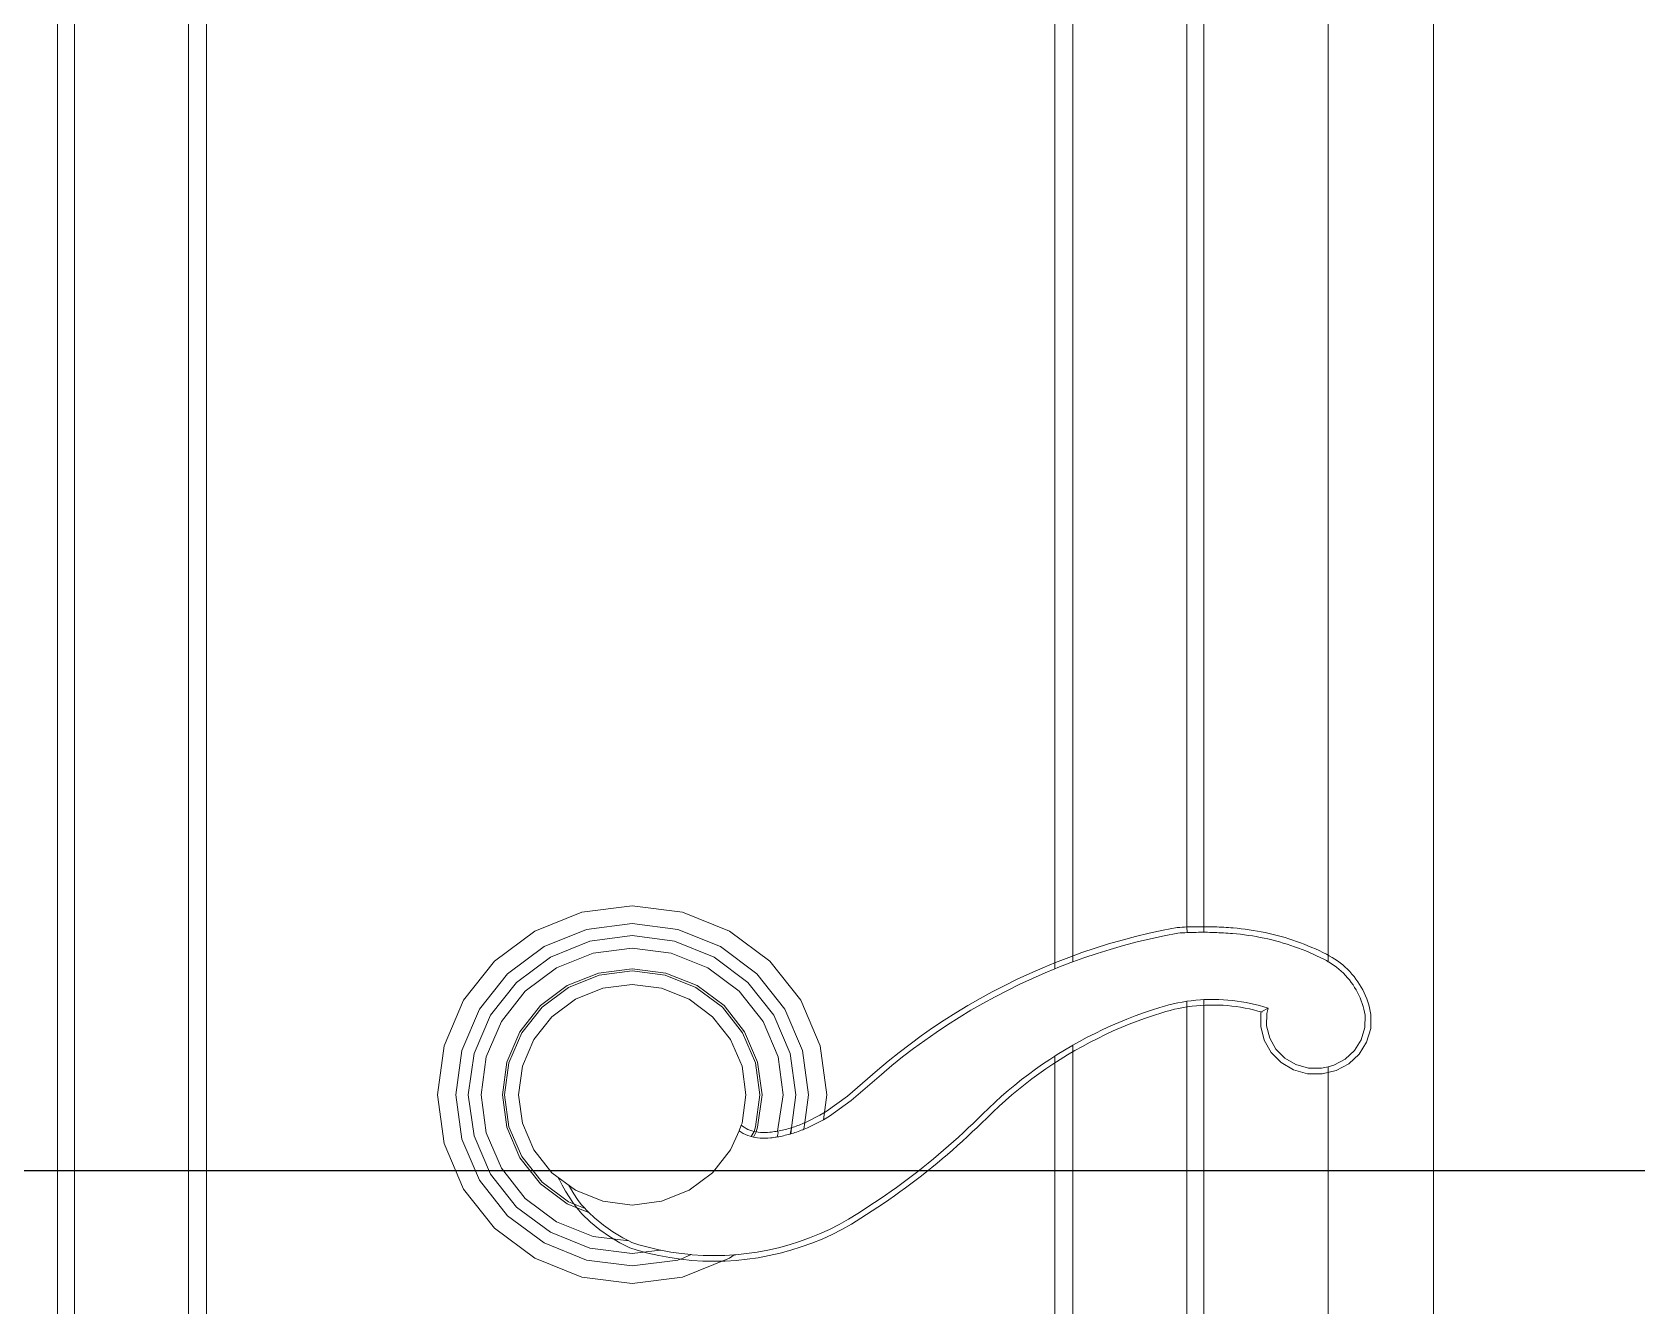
# Model space of a CAD drawing. Header units: inches. Extents: x -5096374 to -5070857, y -3259973 to -3243900.
# Drawn here: x -5078981.949 to -5078978.109, y -3259140.42 to -3259137.373 of the extents above; entities that cross this region are included whole.
import ezdxf

# ---------------------------------------------------------------- set-up
doc = ezdxf.new("R2010")
doc.units = ezdxf.units.IN
doc.header["$LTSCALE"] = 2
doc.header["$MEASUREMENT"] = 0
doc.layers.get('0').update_dxf_attribs({"linetype": 'CONTINUOUS'})
doc.layers.add('window', color=4, linetype='CONTINUOUS', lineweight=13)

msp = doc.modelspace()

# ---------------------------------------------------------------- linework, layer by layer
at = {"ltscale": 0.5}
msp.add_line((-5079359.2023, -3259140.0962), (-5078934.5239, -3259140.0962), dxfattribs=at)
at = {"layer": 'window'}
for p, q in [((-5078978.8476, -3259139.5964), (-5078978.8476, -3259099.7818)), ((-5078978.5956, -3259100.0262), (-5078978.5956, -3259162.0962)), ((-5078981.8885, -3259133.3103), (-5078981.8885, -3259141.5319)), ((-5078981.848, -3259133.3372), (-5078981.848, -3259141.505)), ((-5078979.1862, -3259139.5134), (-5078979.1857, -3259133.3372)), ((-5078979.1453, -3259139.5262), (-5078979.1453, -3259133.3103)), ((-5078981.5746, -3259133.5191), (-5078981.5746, -3259141.3232)), ((-5078979.4591, -3259139.5971), (-5078979.4591, -3259133.5191)), ((-5078981.5316, -3259141.2946), (-5078981.5316, -3259133.5477)), ((-5078979.5021, -3259133.5477), (-5078979.5021, -3259139.6138)), ((-5078980.746, -3259139.5234), (-5078980.6337, -3259139.4783)), ((-5078980.6337, -3259139.4783), (-5078980.5132, -3259139.4629)), ((-5078980.5132, -3259139.4629), (-5078980.3927, -3259139.4783)), ((-5078980.3927, -3259139.4783), (-5078980.2804, -3259139.5234)), ((-5078980.8425, -3259139.5952), (-5078980.746, -3259139.5234)), ((-5078980.7242, -3259139.5601), (-5078980.6224, -3259139.5192)), ((-5078980.6224, -3259139.5192), (-5078980.5132, -3259139.5052)), ((-5078980.5132, -3259139.5052), (-5078980.404, -3259139.5192)), ((-5078980.404, -3259139.5192), (-5078980.3022, -3259139.5601)), ((-5078980.2804, -3259139.5234), (-5078980.1839, -3259139.5952)), ((-5078979.2759, -3259139.5284), (-5078979.243, -3259139.5213)), ((-5078979.243, -3259139.5213), (-5078979.2093, -3259139.5147)), ((-5078979.2093, -3259139.5147), (-5078979.2029, -3259139.5143)), ((-5078979.2029, -3259139.5143), (-5078979.1973, -3259139.514)), ((-5078979.202, -3259139.5277), (-5078979.1966, -3259139.5274)), ((-5078979.1973, -3259139.514), (-5078979.1918, -3259139.5137)), ((-5078979.1966, -3259139.5274), (-5078979.1911, -3259139.5272)), ((-5078979.1918, -3259139.5137), (-5078979.1862, -3259139.5134)), ((-5078979.1911, -3259139.5272), (-5078979.1856, -3259139.5269)), ((-5078979.1862, -3259139.5134), (-5078979.1807, -3259139.5132)), ((-5078979.1856, -3259139.5269), (-5078979.1862, -3259139.5134)), ((-5078979.1856, -3259139.5269), (-5078979.1802, -3259139.5267)), ((-5078979.1807, -3259139.5132), (-5078979.1751, -3259139.513)), ((-5078979.1802, -3259139.5267), (-5078979.1747, -3259139.5265)), ((-5078979.1751, -3259139.513), (-5078979.1696, -3259139.5129)), ((-5078979.1747, -3259139.5265), (-5078979.1693, -3259139.5264)), ((-5078979.1696, -3259139.5129), (-5078979.164, -3259139.5128)), ((-5078979.1693, -3259139.5264), (-5078979.1638, -3259139.5263)), ((-5078979.164, -3259139.5128), (-5078979.1585, -3259139.5127)), ((-5078979.1638, -3259139.5263), (-5078979.1583, -3259139.5262)), ((-5078979.1585, -3259139.5127), (-5078979.1529, -3259139.5127)), ((-5078979.1583, -3259139.5262), (-5078979.1529, -3259139.5262)), ((-5078979.1529, -3259139.5127), (-5078979.1474, -3259139.5127)), ((-5078979.1529, -3259139.5262), (-5078979.1474, -3259139.5262)), ((-5078979.1474, -3259139.5127), (-5078979.1418, -3259139.5127)), ((-5078979.1474, -3259139.5262), (-5078979.1453, -3259139.5262)), ((-5078979.1453, -3259139.5262), (-5078979.1419, -3259139.5262)), ((-5078979.1419, -3259139.5262), (-5078979.1365, -3259139.5262)), ((-5078979.1418, -3259139.5127), (-5078979.1363, -3259139.5127)), ((-5078979.1365, -3259139.5262), (-5078979.131, -3259139.5263)), ((-5078979.1363, -3259139.5127), (-5078979.1307, -3259139.5128)), ((-5078979.131, -3259139.5263), (-5078979.1256, -3259139.5265)), ((-5078979.1307, -3259139.5128), (-5078979.1252, -3259139.513)), ((-5078979.1256, -3259139.5265), (-5078979.1201, -3259139.5266)), ((-5078979.1252, -3259139.513), (-5078979.1196, -3259139.5131)), ((-5078979.1201, -3259139.5266), (-5078979.1146, -3259139.5268)), ((-5078979.1196, -3259139.5131), (-5078979.1141, -3259139.5133)), ((-5078979.1146, -3259139.5268), (-5078979.1092, -3259139.527)), ((-5078979.1141, -3259139.5133), (-5078979.1085, -3259139.5136)), ((-5078979.1092, -3259139.527), (-5078979.1037, -3259139.5273)), ((-5078979.1085, -3259139.5136), (-5078979.103, -3259139.5138)), ((-5078979.1037, -3259139.5273), (-5078979.0983, -3259139.5276)), ((-5078979.103, -3259139.5138), (-5078979.0974, -3259139.5141)), ((-5078979.0974, -3259139.5141), (-5078979.0919, -3259139.5144)), ((-5078979.0919, -3259139.5144), (-5078979.0864, -3259139.5148)), ((-5078979.0864, -3259139.5148), (-5078979.0808, -3259139.5152)), ((-5078979.0808, -3259139.5152), (-5078979.0753, -3259139.5156)), ((-5078979.0753, -3259139.5156), (-5078979.0656, -3259139.5165)), ((-5078979.0656, -3259139.5165), (-5078979.0559, -3259139.5175)), ((-5078979.0559, -3259139.5175), (-5078979.0462, -3259139.5187)), ((-5078979.0462, -3259139.5187), (-5078979.0366, -3259139.52)), ((-5078979.0366, -3259139.52), (-5078979.0269, -3259139.5215)), ((-5078979.0269, -3259139.5215), (-5078979.0173, -3259139.5232)), ((-5078979.0173, -3259139.5232), (-5078979.0078, -3259139.525)), ((-5078979.0078, -3259139.525), (-5078978.9982, -3259139.5269)), ((-5078978.9982, -3259139.5269), (-5078978.9887, -3259139.529)), ((-5078980.8116, -3259139.6251), (-5078980.7242, -3259139.5601)), ((-5078980.709, -3259139.5856), (-5078980.6146, -3259139.5477)), ((-5078980.6146, -3259139.5477), (-5078980.5132, -3259139.534)), ((-5078980.6068, -3259139.5758), (-5078980.5132, -3259139.5639)), ((-5078980.5132, -3259139.534), (-5078980.4117, -3259139.547)), ((-5078980.5132, -3259139.5639), (-5078980.4196, -3259139.5758)), ((-5078980.4117, -3259139.547), (-5078980.3174, -3259139.5856)), ((-5078980.3022, -3259139.5601), (-5078980.2148, -3259139.6251)), ((-5078979.437, -3259139.5748), (-5078979.4053, -3259139.5641)), ((-5078979.4053, -3259139.5641), (-5078979.3732, -3259139.5541)), ((-5078979.3732, -3259139.5541), (-5078979.341, -3259139.5449)), ((-5078979.3691, -3259139.567), (-5078979.3372, -3259139.5578)), ((-5078979.341, -3259139.5449), (-5078979.3085, -3259139.5363)), ((-5078979.3372, -3259139.5578), (-5078979.305, -3259139.5493)), ((-5078979.3085, -3259139.5363), (-5078979.2759, -3259139.5284)), ((-5078979.305, -3259139.5493), (-5078979.2727, -3259139.5415)), ((-5078979.2727, -3259139.5415), (-5078979.2401, -3259139.5345)), ((-5078979.2401, -3259139.5345), (-5078979.2075, -3259139.5281)), ((-5078979.2075, -3259139.5281), (-5078979.202, -3259139.5277)), ((-5078979.0983, -3259139.5276), (-5078979.0928, -3259139.5279)), ((-5078979.0928, -3259139.5279), (-5078979.0874, -3259139.5283)), ((-5078979.0874, -3259139.5283), (-5078979.0819, -3259139.5287)), ((-5078979.0819, -3259139.5287), (-5078979.0765, -3259139.5291)), ((-5078979.0765, -3259139.5291), (-5078979.067, -3259139.5299)), ((-5078979.067, -3259139.5299), (-5078979.0575, -3259139.5309)), ((-5078979.0575, -3259139.5309), (-5078979.0481, -3259139.5321)), ((-5078979.0481, -3259139.5321), (-5078979.0386, -3259139.5334)), ((-5078979.0386, -3259139.5334), (-5078979.0292, -3259139.5348)), ((-5078979.0292, -3259139.5348), (-5078979.0199, -3259139.5364)), ((-5078979.0199, -3259139.5364), (-5078979.0105, -3259139.5382)), ((-5078979.0105, -3259139.5382), (-5078979.0012, -3259139.5401)), ((-5078979.0012, -3259139.5401), (-5078978.9919, -3259139.5421)), ((-5078978.9919, -3259139.5421), (-5078978.9827, -3259139.5443)), ((-5078978.9887, -3259139.529), (-5078978.9793, -3259139.5313)), ((-5078978.9827, -3259139.5443), (-5078978.9735, -3259139.5467)), ((-5078978.9793, -3259139.5313), (-5078978.9698, -3259139.5337)), ((-5078978.9735, -3259139.5467), (-5078978.9643, -3259139.5492)), ((-5078978.9698, -3259139.5337), (-5078978.9604, -3259139.5362)), ((-5078978.9643, -3259139.5492), (-5078978.9552, -3259139.5518)), ((-5078978.9604, -3259139.5362), (-5078978.9511, -3259139.5389)), ((-5078978.9552, -3259139.5518), (-5078978.9461, -3259139.5546)), ((-5078978.9511, -3259139.5389), (-5078978.9418, -3259139.5418)), ((-5078978.9461, -3259139.5546), (-5078978.9371, -3259139.5576)), ((-5078978.9418, -3259139.5418), (-5078978.9326, -3259139.5448)), ((-5078978.9371, -3259139.5576), (-5078978.9281, -3259139.5607)), ((-5078978.9326, -3259139.5448), (-5078978.9234, -3259139.548)), ((-5078978.9281, -3259139.5607), (-5078978.9192, -3259139.5639)), ((-5078978.9234, -3259139.548), (-5078978.9142, -3259139.5513)), ((-5078978.9192, -3259139.5639), (-5078978.9104, -3259139.5673)), ((-5078978.9142, -3259139.5513), (-5078978.9052, -3259139.5547)), ((-5078978.9052, -3259139.5547), (-5078978.8961, -3259139.5583)), ((-5078978.8961, -3259139.5583), (-5078978.8872, -3259139.5621)), ((-5078978.8872, -3259139.5621), (-5078978.8783, -3259139.566)), ((-5078980.9165, -3259139.6888), (-5078980.8425, -3259139.5952)), ((-5078980.7901, -3259139.646), (-5078980.709, -3259139.5856)), ((-5078980.694, -3259139.6109), (-5078980.6068, -3259139.5758)), ((-5078980.4196, -3259139.5758), (-5078980.3324, -3259139.6109)), ((-5078980.3174, -3259139.5856), (-5078980.2363, -3259139.646)), ((-5078980.1839, -3259139.5952), (-5078980.1099, -3259139.6888)), ((-5078979.5308, -3259139.6109), (-5078979.4999, -3259139.5982)), ((-5078979.4999, -3259139.5982), (-5078979.4686, -3259139.5861)), ((-5078979.4946, -3259139.6107), (-5078979.4636, -3259139.5987)), ((-5078979.4686, -3259139.5861), (-5078979.437, -3259139.5748)), ((-5078979.4636, -3259139.5987), (-5078979.4591, -3259139.5971)), ((-5078979.4591, -3259139.5971), (-5078979.4324, -3259139.5875)), ((-5078979.4324, -3259139.5875), (-5078979.4009, -3259139.5769)), ((-5078979.4009, -3259139.5769), (-5078979.3691, -3259139.567)), ((-5078978.9104, -3259139.5673), (-5078978.9015, -3259139.5708)), ((-5078978.9015, -3259139.5708), (-5078978.8928, -3259139.5744)), ((-5078978.8928, -3259139.5744), (-5078978.8841, -3259139.5782)), ((-5078978.8841, -3259139.5782), (-5078978.8755, -3259139.5822)), ((-5078978.8783, -3259139.566), (-5078978.8695, -3259139.57)), ((-5078978.8755, -3259139.5822), (-5078978.867, -3259139.5862)), ((-5078978.8695, -3259139.57), (-5078978.8607, -3259139.5742)), ((-5078978.867, -3259139.5862), (-5078978.8585, -3259139.5904)), ((-5078978.8607, -3259139.5742), (-5078978.852, -3259139.5785)), ((-5078978.8585, -3259139.5904), (-5078978.8521, -3259139.5939)), ((-5078978.8521, -3259139.5939), (-5078978.8476, -3259139.5964)), ((-5078978.852, -3259139.5785), (-5078978.8451, -3259139.5822)), ((-5078978.8476, -3259139.5964), (-5078978.8458, -3259139.5975)), ((-5078978.8458, -3259139.5975), (-5078978.8396, -3259139.6014)), ((-5078978.8451, -3259139.5822), (-5078978.8384, -3259139.5861)), ((-5078978.8396, -3259139.6014), (-5078978.8337, -3259139.6055)), ((-5078978.8384, -3259139.5861), (-5078978.8318, -3259139.5903)), ((-5078978.8318, -3259139.5903), (-5078978.8254, -3259139.5947)), ((-5078978.8254, -3259139.5947), (-5078978.8191, -3259139.5993)), ((-5078978.8191, -3259139.5993), (-5078978.8131, -3259139.6042)), ((-5078980.8787, -3259139.7099), (-5078980.8116, -3259139.6251)), ((-5078980.7689, -3259139.6666), (-5078980.694, -3259139.6109)), ((-5078980.6685, -3259139.6536), (-5078980.5936, -3259139.6235)), ((-5078980.6658, -3259139.6582), (-5078980.5922, -3259139.6287)), ((-5078980.5936, -3259139.6235), (-5078980.5132, -3259139.6132)), ((-5078980.5922, -3259139.6287), (-5078980.5132, -3259139.6186)), ((-5078980.5132, -3259139.6132), (-5078980.4328, -3259139.6235)), ((-5078980.5132, -3259139.6186), (-5078980.4342, -3259139.6287)), ((-5078980.4342, -3259139.6287), (-5078980.3606, -3259139.6582)), ((-5078980.4328, -3259139.6235), (-5078980.3579, -3259139.6536)), ((-5078980.3324, -3259139.6109), (-5078980.2575, -3259139.6666)), ((-5078980.2148, -3259139.6251), (-5078980.1477, -3259139.7099)), ((-5078979.6219, -3259139.6531), (-5078979.5919, -3259139.6384)), ((-5078979.5919, -3259139.6384), (-5078979.5615, -3259139.6243)), ((-5078979.5857, -3259139.6505), (-5078979.5557, -3259139.6366)), ((-5078979.5615, -3259139.6243), (-5078979.5308, -3259139.6109)), ((-5078979.5557, -3259139.6366), (-5078979.5253, -3259139.6233)), ((-5078979.5253, -3259139.6233), (-5078979.5021, -3259139.6138)), ((-5078979.5021, -3259139.6138), (-5078979.4946, -3259139.6107)), ((-5078978.8337, -3259139.6055), (-5078978.8278, -3259139.6099)), ((-5078978.8278, -3259139.6099), (-5078978.8222, -3259139.6144)), ((-5078978.8222, -3259139.6144), (-5078978.8168, -3259139.6192)), ((-5078978.8168, -3259139.6192), (-5078978.8115, -3259139.6242)), ((-5078978.8131, -3259139.6042), (-5078978.8072, -3259139.6094)), ((-5078978.8115, -3259139.6242), (-5078978.8065, -3259139.6293)), ((-5078978.8072, -3259139.6094), (-5078978.8016, -3259139.6147)), ((-5078978.8065, -3259139.6293), (-5078978.8016, -3259139.6347)), ((-5078978.8016, -3259139.6147), (-5078978.7962, -3259139.6202)), ((-5078978.8016, -3259139.6347), (-5078978.797, -3259139.6402)), ((-5078978.797, -3259139.6402), (-5078978.7926, -3259139.6459)), ((-5078978.7962, -3259139.6202), (-5078978.791, -3259139.626)), ((-5078978.791, -3259139.626), (-5078978.786, -3259139.6319)), ((-5078978.786, -3259139.6319), (-5078978.7813, -3259139.638)), ((-5078978.7813, -3259139.638), (-5078978.7768, -3259139.6443)), ((-5078980.8523, -3259139.7247), (-5078980.7901, -3259139.646)), ((-5078980.8263, -3259139.7392), (-5078980.7689, -3259139.6666)), ((-5078980.7329, -3259139.7015), (-5078980.6685, -3259139.6536)), ((-5078980.729, -3259139.7053), (-5078980.6658, -3259139.6582)), ((-5078980.5836, -3259139.6597), (-5078980.6492, -3259139.6861)), ((-5078980.5132, -3259139.6507), (-5078980.5836, -3259139.6597)), ((-5078980.4428, -3259139.6597), (-5078980.5132, -3259139.6507)), ((-5078980.3772, -3259139.6861), (-5078980.4428, -3259139.6597)), ((-5078980.3606, -3259139.6582), (-5078980.2974, -3259139.7053)), ((-5078980.3579, -3259139.6536), (-5078980.2935, -3259139.7015)), ((-5078980.2575, -3259139.6666), (-5078980.2001, -3259139.7392)), ((-5078980.2363, -3259139.646), (-5078980.1741, -3259139.7247)), ((-5078979.6809, -3259139.6845), (-5078979.6516, -3259139.6685)), ((-5078979.6739, -3259139.6962), (-5078979.6449, -3259139.6803)), ((-5078979.6516, -3259139.6685), (-5078979.6219, -3259139.6531)), ((-5078979.6449, -3259139.6803), (-5078979.6155, -3259139.6651)), ((-5078979.6155, -3259139.6651), (-5078979.5857, -3259139.6505)), ((-5078978.7926, -3259139.6459), (-5078978.7884, -3259139.6518)), ((-5078978.7884, -3259139.6518), (-5078978.7845, -3259139.6578)), ((-5078978.7845, -3259139.6578), (-5078978.7808, -3259139.6639)), ((-5078978.7808, -3259139.6639), (-5078978.7774, -3259139.6702)), ((-5078978.7774, -3259139.6702), (-5078978.7742, -3259139.6766)), ((-5078978.7768, -3259139.6443), (-5078978.7726, -3259139.6508)), ((-5078978.7742, -3259139.6766), (-5078978.7713, -3259139.6832)), ((-5078978.7726, -3259139.6508), (-5078978.7687, -3259139.6574)), ((-5078978.7687, -3259139.6574), (-5078978.765, -3259139.6641)), ((-5078978.765, -3259139.6641), (-5078978.7616, -3259139.671)), ((-5078978.7616, -3259139.671), (-5078978.7584, -3259139.678)), ((-5078978.7584, -3259139.678), (-5078978.7556, -3259139.6852)), ((-5078980.963, -3259139.7977), (-5078980.9165, -3259139.6888)), ((-5078980.9208, -3259139.8087), (-5078980.8787, -3259139.7099)), ((-5078980.7823, -3259139.7639), (-5078980.7329, -3259139.7015)), ((-5078980.7775, -3259139.7666), (-5078980.729, -3259139.7053)), ((-5078980.6492, -3259139.6861), (-5078980.7056, -3259139.728)), ((-5078980.3208, -3259139.728), (-5078980.3772, -3259139.6861)), ((-5078980.2974, -3259139.7053), (-5078980.2489, -3259139.7666)), ((-5078980.2935, -3259139.7015), (-5078980.2441, -3259139.7639)), ((-5078980.1477, -3259139.7099), (-5078980.1056, -3259139.8087)), ((-5078980.1099, -3259139.6888), (-5078980.0634, -3259139.7977)), ((-5078979.7665, -3259139.7363), (-5078979.7384, -3259139.7184)), ((-5078979.7384, -3259139.7184), (-5078979.7098, -3259139.7011)), ((-5078979.7309, -3259139.7298), (-5078979.7026, -3259139.7127)), ((-5078979.7098, -3259139.7011), (-5078979.6809, -3259139.6845)), ((-5078979.7026, -3259139.7127), (-5078979.6739, -3259139.6962)), ((-5078979.2901, -3259139.7189), (-5078979.3097, -3259139.7261)), ((-5078979.2703, -3259139.7121), (-5078979.2901, -3259139.7189)), ((-5078979.2503, -3259139.7057), (-5078979.2703, -3259139.7121)), ((-5078979.2461, -3259139.7186), (-5078979.2658, -3259139.7249)), ((-5078979.2398, -3259139.7026), (-5078979.2503, -3259139.7057)), ((-5078979.2359, -3259139.7155), (-5078979.2461, -3259139.7186)), ((-5078979.2292, -3259139.6998), (-5078979.2398, -3259139.7026)), ((-5078979.2257, -3259139.7128), (-5078979.2359, -3259139.7155)), ((-5078979.2185, -3259139.6972), (-5078979.2292, -3259139.6998)), ((-5078979.2154, -3259139.7103), (-5078979.2257, -3259139.7128)), ((-5078979.2078, -3259139.6949), (-5078979.2185, -3259139.6972)), ((-5078979.205, -3259139.7081), (-5078979.2154, -3259139.7103)), ((-5078979.197, -3259139.6929), (-5078979.2078, -3259139.6949)), ((-5078979.1946, -3259139.7062), (-5078979.205, -3259139.7081)), ((-5078979.1862, -3259139.6911), (-5078979.197, -3259139.6929)), ((-5078979.1841, -3259139.7045), (-5078979.1946, -3259139.7062)), ((-5078979.1753, -3259139.6897), (-5078979.1862, -3259139.6911)), ((-5078979.1857, -3259141.505), (-5078979.1862, -3259139.6911)), ((-5078979.1736, -3259139.7031), (-5078979.1841, -3259139.7045)), ((-5078979.1644, -3259139.6885), (-5078979.1753, -3259139.6897)), ((-5078979.163, -3259139.7019), (-5078979.1736, -3259139.7031)), ((-5078979.1535, -3259139.6876), (-5078979.1644, -3259139.6885)), ((-5078979.1525, -3259139.7011), (-5078979.163, -3259139.7019)), ((-5078979.1453, -3259139.6871), (-5078979.1535, -3259139.6876)), ((-5078979.1419, -3259139.7005), (-5078979.1525, -3259139.7011)), ((-5078979.1425, -3259139.687), (-5078979.1453, -3259139.6871)), ((-5078979.1453, -3259141.5319), (-5078979.1453, -3259139.6871)), ((-5078979.1315, -3259139.6867), (-5078979.1425, -3259139.687)), ((-5078979.1313, -3259139.7001), (-5078979.1419, -3259139.7005)), ((-5078979.1205, -3259139.6866), (-5078979.1315, -3259139.6867)), ((-5078979.1206, -3259139.7001), (-5078979.1313, -3259139.7001)), ((-5078979.11, -3259139.7003), (-5078979.1206, -3259139.7001)), ((-5078979.1095, -3259139.6868), (-5078979.1205, -3259139.6866)), ((-5078979.0994, -3259139.7008), (-5078979.11, -3259139.7003)), ((-5078979.0986, -3259139.6873), (-5078979.1095, -3259139.6868)), ((-5078979.0888, -3259139.7016), (-5078979.0994, -3259139.7008)), ((-5078979.0876, -3259139.6881), (-5078979.0986, -3259139.6873)), ((-5078979.0783, -3259139.7026), (-5078979.0888, -3259139.7016)), ((-5078979.0767, -3259139.6892), (-5078979.0876, -3259139.6881)), ((-5078979.0677, -3259139.7039), (-5078979.0783, -3259139.7026)), ((-5078979.0658, -3259139.6905), (-5078979.0767, -3259139.6892)), ((-5078979.0572, -3259139.7055), (-5078979.0677, -3259139.7039)), ((-5078979.0549, -3259139.6922), (-5078979.0658, -3259139.6905)), ((-5078979.0468, -3259139.7073), (-5078979.0572, -3259139.7055)), ((-5078979.0441, -3259139.6941), (-5078979.0549, -3259139.6922)), ((-5078979.0364, -3259139.7094), (-5078979.0468, -3259139.7073)), ((-5078979.0334, -3259139.6963), (-5078979.0441, -3259139.6941)), ((-5078979.0261, -3259139.7118), (-5078979.0364, -3259139.7094)), ((-5078979.0227, -3259139.6987), (-5078979.0334, -3259139.6963)), ((-5078979.0158, -3259139.7145), (-5078979.0261, -3259139.7118)), ((-5078979.0121, -3259139.7015), (-5078979.0227, -3259139.6987)), ((-5078979.0082, -3259139.7166), (-5078979.0158, -3259139.7145)), ((-5078979.0015, -3259139.7045), (-5078979.0121, -3259139.7015)), ((-5078979.0092, -3259139.7516), (-5078979.0086, -3259139.718)), ((-5078979.0086, -3259139.718), (-5078979.0082, -3259139.7166)), ((-5078979.0056, -3259139.7174), (-5078979.0082, -3259139.7166)), ((-5078978.9911, -3259139.7077), (-5078979.0063, -3259139.7156)), ((-5078978.9911, -3259139.7077), (-5078979.0015, -3259139.7045)), ((-5078978.9947, -3259139.72), (-5078978.9911, -3259139.7077)), ((-5078978.7713, -3259139.6832), (-5078978.7686, -3259139.6898)), ((-5078978.7686, -3259139.6898), (-5078978.7663, -3259139.6965)), ((-5078978.7663, -3259139.6965), (-5078978.7641, -3259139.7034)), ((-5078978.7641, -3259139.7034), (-5078978.7623, -3259139.7102)), ((-5078978.7623, -3259139.7102), (-5078978.7607, -3259139.7172)), ((-5078978.7607, -3259139.7172), (-5078978.7595, -3259139.7242)), ((-5078978.7556, -3259139.6852), (-5078978.753, -3259139.6924)), ((-5078978.753, -3259139.6924), (-5078978.7507, -3259139.6997)), ((-5078978.7507, -3259139.6997), (-5078978.7488, -3259139.7071)), ((-5078978.7488, -3259139.7071), (-5078978.7471, -3259139.7146)), ((-5078978.7471, -3259139.7146), (-5078978.7455, -3259139.7231)), ((-5078980.8915, -3259139.8163), (-5078980.8523, -3259139.7247)), ((-5078980.8624, -3259139.8238), (-5078980.8263, -3259139.7392)), ((-5078980.7056, -3259139.728), (-5078980.7488, -3259139.7827)), ((-5078980.2776, -3259139.7827), (-5078980.3208, -3259139.728)), ((-5078980.2001, -3259139.7392), (-5078980.164, -3259139.8238)), ((-5078980.1741, -3259139.7247), (-5078980.1349, -3259139.8163)), ((-5078979.8215, -3259139.7739), (-5078979.7942, -3259139.7548)), ((-5078979.7942, -3259139.7548), (-5078979.7665, -3259139.7363)), ((-5078979.7862, -3259139.7658), (-5078979.7588, -3259139.7475)), ((-5078979.7588, -3259139.7475), (-5078979.7309, -3259139.7298)), ((-5078979.3678, -3259139.75), (-5078979.3868, -3259139.7587)), ((-5078979.3486, -3259139.7416), (-5078979.3678, -3259139.75)), ((-5078979.343, -3259139.754), (-5078979.362, -3259139.7622)), ((-5078979.3293, -3259139.7337), (-5078979.3486, -3259139.7416)), ((-5078979.324, -3259139.7461), (-5078979.343, -3259139.754)), ((-5078979.3097, -3259139.7261), (-5078979.3293, -3259139.7337)), ((-5078979.3047, -3259139.7387), (-5078979.324, -3259139.7461)), ((-5078979.2853, -3259139.7316), (-5078979.3047, -3259139.7387)), ((-5078979.2658, -3259139.7249), (-5078979.2853, -3259139.7316)), ((-5078979.0009, -3259139.7842), (-5078979.0092, -3259139.7516)), ((-5078978.9953, -3259139.7501), (-5078978.9947, -3259139.72)), ((-5078978.9878, -3259139.7792), (-5078978.9953, -3259139.7501)), ((-5078978.76, -3259139.7542), (-5078978.7686, -3259139.7831)), ((-5078978.7595, -3259139.7242), (-5078978.76, -3259139.7542)), ((-5078978.7461, -3259139.7563), (-5078978.7557, -3259139.7886)), ((-5078978.7455, -3259139.7231), (-5078978.7461, -3259139.7563)), ((-5078980.8133, -3259139.8366), (-5078980.7823, -3259139.7639)), ((-5078980.808, -3259139.838), (-5078980.7775, -3259139.7666)), ((-5078980.7488, -3259139.7827), (-5078980.776, -3259139.8463)), ((-5078980.2504, -3259139.8463), (-5078980.2776, -3259139.7827)), ((-5078980.2489, -3259139.7666), (-5078980.2184, -3259139.838)), ((-5078980.2441, -3259139.7639), (-5078980.2131, -3259139.8366)), ((-5078979.8747, -3259139.8138), (-5078979.8483, -3259139.7936)), ((-5078979.8483, -3259139.7936), (-5078979.8215, -3259139.7739)), ((-5078979.8398, -3259139.8042), (-5078979.8132, -3259139.7847)), ((-5078979.8132, -3259139.7847), (-5078979.7862, -3259139.7658)), ((-5078979.4426, -3259139.7871), (-5078979.4591, -3259139.7964)), ((-5078979.4242, -3259139.7773), (-5078979.4426, -3259139.7871)), ((-5078979.4176, -3259139.7892), (-5078979.4358, -3259139.7989)), ((-5078979.4056, -3259139.7678), (-5078979.4242, -3259139.7773)), ((-5078979.3993, -3259139.7798), (-5078979.4176, -3259139.7892)), ((-5078979.3868, -3259139.7587), (-5078979.4056, -3259139.7678)), ((-5078979.3807, -3259139.7709), (-5078979.3993, -3259139.7798)), ((-5078979.362, -3259139.7622), (-5078979.3807, -3259139.7709)), ((-5078978.9841, -3259139.8136), (-5078979.0009, -3259139.7842)), ((-5078978.9728, -3259139.8055), (-5078978.9878, -3259139.7792)), ((-5078978.7686, -3259139.7831), (-5078978.7846, -3259139.8089)), ((-5078978.7557, -3259139.7886), (-5078978.7736, -3259139.8174)), ((-5078980.9788, -3259139.9146), (-5078980.963, -3259139.7977)), ((-5078980.9352, -3259139.9146), (-5078980.9208, -3259139.8087)), ((-5078980.9055, -3259139.9146), (-5078980.8915, -3259139.8163)), ((-5078980.8748, -3259139.9146), (-5078980.8624, -3259139.8238)), ((-5078980.164, -3259139.8238), (-5078980.1516, -3259139.9146)), ((-5078980.1349, -3259139.8163), (-5078980.1216, -3259139.9146)), ((-5078980.1056, -3259139.8087), (-5078980.0912, -3259139.9146)), ((-5078980.0634, -3259139.7977), (-5078980.0476, -3259139.9146)), ((-5078979.9006, -3259139.8347), (-5078979.8747, -3259139.8138)), ((-5078979.8916, -3259139.8449), (-5078979.866, -3259139.8243)), ((-5078979.866, -3259139.8243), (-5078979.8398, -3259139.8042)), ((-5078979.5141, -3259139.8301), (-5078979.5313, -3259139.8417)), ((-5078979.5021, -3259139.8224), (-5078979.5141, -3259139.8301)), ((-5078979.489, -3259139.8301), (-5078979.5063, -3259139.8413)), ((-5078979.4965, -3259139.8188), (-5078979.5021, -3259139.8224)), ((-5078979.5021, -3259139.8224), (-5078979.5021, -3259141.2946)), ((-5078979.4788, -3259139.8079), (-5078979.4965, -3259139.8188)), ((-5078979.4715, -3259139.8194), (-5078979.489, -3259139.8301)), ((-5078979.4608, -3259139.7973), (-5078979.4788, -3259139.8079)), ((-5078979.4537, -3259139.8089), (-5078979.4715, -3259139.8194)), ((-5078979.4591, -3259139.7964), (-5078979.4608, -3259139.7973)), ((-5078979.4591, -3259141.3232), (-5078979.4591, -3259139.7964)), ((-5078979.4358, -3259139.7989), (-5078979.4537, -3259139.8089)), ((-5078978.9601, -3259139.8378), (-5078978.9841, -3259139.8136)), ((-5078978.9513, -3259139.8272), (-5078978.9728, -3259139.8055)), ((-5078978.9248, -3259139.8427), (-5078978.9513, -3259139.8272)), ((-5078978.8069, -3259139.8297), (-5078978.834, -3259139.8443)), ((-5078978.7846, -3259139.8089), (-5078978.8069, -3259139.8297)), ((-5078978.7736, -3259139.8174), (-5078978.7985, -3259139.8407)), ((-5078980.8239, -3259139.9146), (-5078980.8133, -3259139.8366)), ((-5078980.8184, -3259139.9146), (-5078980.808, -3259139.838)), ((-5078980.776, -3259139.8463), (-5078980.7853, -3259139.9146)), ((-5078980.2412, -3259139.9146), (-5078980.2504, -3259139.8463)), ((-5078980.2184, -3259139.838), (-5078980.208, -3259139.9146)), ((-5078980.2131, -3259139.8366), (-5078980.2025, -3259139.9146)), ((-5078979.9977, -3259139.9178), (-5078979.926, -3259139.856)), ((-5078979.9889, -3259139.9282), (-5078979.9168, -3259139.8661)), ((-5078979.926, -3259139.856), (-5078979.9006, -3259139.8347)), ((-5078979.9168, -3259139.8661), (-5078979.8916, -3259139.8449)), ((-5078979.5651, -3259139.8659), (-5078979.5816, -3259139.8786)), ((-5078979.5484, -3259139.8537), (-5078979.5651, -3259139.8659)), ((-5078979.5401, -3259139.8645), (-5078979.5566, -3259139.8766)), ((-5078979.5313, -3259139.8417), (-5078979.5484, -3259139.8537)), ((-5078979.5233, -3259139.8527), (-5078979.5401, -3259139.8645)), ((-5078979.5063, -3259139.8413), (-5078979.5233, -3259139.8527)), ((-5078978.9304, -3259139.8551), (-5078978.9601, -3259139.8378)), ((-5078978.8971, -3259139.8644), (-5078978.9304, -3259139.8551)), ((-5078978.895, -3259139.851), (-5078978.9248, -3259139.8427)), ((-5078978.8625, -3259139.865), (-5078978.8971, -3259139.8644)), ((-5078978.864, -3259139.8515), (-5078978.895, -3259139.851)), ((-5078978.8476, -3259139.8476), (-5078978.864, -3259139.8515)), ((-5078978.8288, -3259139.8569), (-5078978.8625, -3259139.865)), ((-5078978.834, -3259139.8443), (-5078978.8476, -3259139.8476)), ((-5078978.8476, -3259162.0962), (-5078978.8476, -3259139.8476)), ((-5078978.7985, -3259139.8407), (-5078978.8288, -3259139.8569)), ((-5078979.6139, -3259139.9048), (-5078979.6295, -3259139.9183)), ((-5078979.5979, -3259139.8915), (-5078979.6139, -3259139.9048)), ((-5078979.5889, -3259139.9018), (-5078979.6047, -3259139.9149)), ((-5078979.5816, -3259139.8786), (-5078979.5979, -3259139.8915)), ((-5078979.5729, -3259139.8891), (-5078979.5889, -3259139.9018)), ((-5078979.5566, -3259139.8766), (-5078979.5729, -3259139.8891)), ((-5078980.963, -3259140.0315), (-5078980.9788, -3259139.9146)), ((-5078980.9208, -3259140.0206), (-5078980.9352, -3259139.9146)), ((-5078980.8915, -3259140.0129), (-5078980.9055, -3259139.9146)), ((-5078980.8624, -3259140.0054), (-5078980.8748, -3259139.9146)), ((-5078980.8133, -3259139.9926), (-5078980.8239, -3259139.9146)), ((-5078980.808, -3259139.9912), (-5078980.8184, -3259139.9146)), ((-5078980.7853, -3259139.9146), (-5078980.776, -3259139.9829)), ((-5078980.2504, -3259139.9829), (-5078980.2412, -3259139.9146)), ((-5078980.208, -3259139.9146), (-5078980.2184, -3259139.9912)), ((-5078980.2025, -3259139.9146), (-5078980.2131, -3259139.9926)), ((-5078980.1516, -3259139.9146), (-5078980.1651, -3259140.0017)), ((-5078980.1216, -3259139.9146), (-5078980.1318, -3259139.9936)), ((-5078980.0912, -3259139.9146), (-5078980.0999, -3259139.9814)), ((-5078980.0476, -3259139.9146), (-5078980.0557, -3259139.9746)), ((-5078980.0489, -3259139.955), (-5078979.9977, -3259139.9178)), ((-5078980.0412, -3259139.9662), (-5078979.9889, -3259139.9282)), ((-5078979.66, -3259139.9464), (-5078979.6748, -3259139.9609)), ((-5078979.6449, -3259139.9322), (-5078979.66, -3259139.9464)), ((-5078979.6353, -3259139.942), (-5078979.6502, -3259139.956)), ((-5078979.6295, -3259139.9183), (-5078979.6449, -3259139.9322)), ((-5078979.6202, -3259139.9283), (-5078979.6353, -3259139.942)), ((-5078979.6047, -3259139.9149), (-5078979.6202, -3259139.9283)), ((-5078980.776, -3259139.9829), (-5078980.7488, -3259140.0466)), ((-5078980.2524, -3259139.9875), (-5078980.2576, -3259140.0007)), ((-5078980.2524, -3259139.9875), (-5078980.2504, -3259139.9829)), ((-5078980.2524, -3259139.9875), (-5078980.2494, -3259139.9898)), ((-5078980.1174, -3259139.9886), (-5078980.1139, -3259139.9873)), ((-5078980.1139, -3259139.9873), (-5078980.1103, -3259139.9859)), ((-5078980.1103, -3259139.9859), (-5078980.1068, -3259139.9844)), ((-5078980.1068, -3259139.9844), (-5078980.1033, -3259139.9829)), ((-5078980.1033, -3259139.9829), (-5078980.0999, -3259139.9814)), ((-5078980.0999, -3259139.9814), (-5078980.1024, -3259139.9973)), ((-5078980.0999, -3259139.9814), (-5078980.0965, -3259139.9799)), ((-5078980.0965, -3259139.9799), (-5078980.0642, -3259139.9638)), ((-5078980.0904, -3259139.992), (-5078980.0574, -3259139.9756)), ((-5078980.0642, -3259139.9638), (-5078980.0489, -3259139.955)), ((-5078980.0574, -3259139.9756), (-5078980.0557, -3259139.9746)), ((-5078980.0557, -3259139.9746), (-5078980.0412, -3259139.9662)), ((-5078979.6975, -3259139.9832), (-5078979.709, -3259139.9941)), ((-5078979.6861, -3259139.9721), (-5078979.6975, -3259139.9832)), ((-5078979.6762, -3259139.9816), (-5078979.6877, -3259139.9927)), ((-5078979.6748, -3259139.9609), (-5078979.6861, -3259139.9721)), ((-5078979.6649, -3259139.9704), (-5078979.6762, -3259139.9816)), ((-5078979.6502, -3259139.956), (-5078979.6649, -3259139.9704)), ((-5078980.8787, -3259140.1193), (-5078980.9208, -3259140.0206)), ((-5078980.8523, -3259140.1046), (-5078980.8915, -3259140.0129)), ((-5078980.8263, -3259140.09), (-5078980.8624, -3259140.0054)), ((-5078980.7823, -3259140.0653), (-5078980.8133, -3259139.9926)), ((-5078980.7775, -3259140.0626), (-5078980.808, -3259139.9912)), ((-5078980.2776, -3259140.0466), (-5078980.2576, -3259140.0007)), ((-5078980.2576, -3259140.0007), (-5078980.2527, -3259140.004)), ((-5078980.2527, -3259140.004), (-5078980.2475, -3259140.007)), ((-5078980.2494, -3259139.9898), (-5078980.2451, -3259139.9926)), ((-5078980.2475, -3259140.007), (-5078980.2421, -3259140.0097)), ((-5078980.2451, -3259139.9926), (-5078980.2407, -3259139.9952)), ((-5078980.2421, -3259140.0097), (-5078980.2366, -3259140.012)), ((-5078980.2407, -3259139.9952), (-5078980.2362, -3259139.9975)), ((-5078980.2366, -3259140.012), (-5078980.2309, -3259140.0141)), ((-5078980.2362, -3259139.9975), (-5078980.2314, -3259139.9995)), ((-5078980.2314, -3259139.9995), (-5078980.2266, -3259140.0012)), ((-5078980.2309, -3259140.0141), (-5078980.2285, -3259140.0148)), ((-5078980.2217, -3259140.0026), (-5078980.2285, -3259140.0148)), ((-5078980.2285, -3259140.0148), (-5078980.2252, -3259140.0157)), ((-5078980.2266, -3259140.0012), (-5078980.2217, -3259140.0026)), ((-5078980.2252, -3259140.0157), (-5078980.2232, -3259140.0161)), ((-5078980.2166, -3259140.0037), (-5078980.2232, -3259140.0161)), ((-5078980.2232, -3259140.0161), (-5078980.2193, -3259140.017)), ((-5078980.2184, -3259139.9912), (-5078980.2217, -3259140.0026)), ((-5078980.2217, -3259140.0026), (-5078980.2166, -3259140.0037)), ((-5078980.2193, -3259140.017), (-5078980.2133, -3259140.0179)), ((-5078980.2131, -3259139.9926), (-5078980.2166, -3259140.0037)), ((-5078980.2166, -3259140.0037), (-5078980.2116, -3259140.0045)), ((-5078980.2133, -3259140.0179), (-5078980.2073, -3259140.0185)), ((-5078980.2116, -3259140.0045), (-5078980.2064, -3259140.005)), ((-5078980.2073, -3259140.0185), (-5078980.2013, -3259140.0186)), ((-5078980.2064, -3259140.005), (-5078980.2013, -3259140.0051)), ((-5078980.2013, -3259140.0051), (-5078980.1956, -3259140.005)), ((-5078980.2013, -3259140.0186), (-5078980.1952, -3259140.0185)), ((-5078980.1956, -3259140.005), (-5078980.1895, -3259140.0049)), ((-5078980.1952, -3259140.0185), (-5078980.1888, -3259140.0184)), ((-5078980.1895, -3259140.0049), (-5078980.1837, -3259140.0044)), ((-5078980.1888, -3259140.0184), (-5078980.1824, -3259140.0179)), ((-5078980.1837, -3259140.0044), (-5078980.1802, -3259140.004)), ((-5078980.1824, -3259140.0179), (-5078980.1784, -3259140.0174)), ((-5078980.1802, -3259140.004), (-5078980.1764, -3259140.0035)), ((-5078980.1784, -3259140.0174), (-5078980.1744, -3259140.0169)), ((-5078980.1764, -3259140.0035), (-5078980.1726, -3259140.003)), ((-5078980.1744, -3259140.0169), (-5078980.1704, -3259140.0163)), ((-5078980.1726, -3259140.003), (-5078980.1688, -3259140.0024)), ((-5078980.1704, -3259140.0163), (-5078980.1685, -3259140.016)), ((-5078980.1688, -3259140.0024), (-5078980.1651, -3259140.0017)), ((-5078980.1685, -3259140.016), (-5078980.1665, -3259140.0157)), ((-5078980.164, -3259140.0054), (-5078980.1665, -3259140.0157)), ((-5078980.1665, -3259140.0157), (-5078980.1625, -3259140.015)), ((-5078980.1651, -3259140.0017), (-5078980.1613, -3259140.001)), ((-5078980.1651, -3259140.0017), (-5078980.164, -3259140.0054)), ((-5078980.1625, -3259140.015), (-5078980.1586, -3259140.0142)), ((-5078980.1613, -3259140.001), (-5078980.1576, -3259140.0002)), ((-5078980.1586, -3259140.0142), (-5078980.1547, -3259140.0134)), ((-5078980.1576, -3259140.0002), (-5078980.1539, -3259139.9994)), ((-5078980.1547, -3259140.0134), (-5078980.1508, -3259140.0126)), ((-5078980.1539, -3259139.9994), (-5078980.1502, -3259139.9986)), ((-5078980.1508, -3259140.0126), (-5078980.1469, -3259140.0117)), ((-5078980.1502, -3259139.9986), (-5078980.1465, -3259139.9977)), ((-5078980.1469, -3259140.0117), (-5078980.143, -3259140.0107)), ((-5078980.1465, -3259139.9977), (-5078980.1428, -3259139.9967)), ((-5078980.143, -3259140.0107), (-5078980.1391, -3259140.0097)), ((-5078980.1428, -3259139.9967), (-5078980.1391, -3259139.9957)), ((-5078980.1391, -3259139.9957), (-5078980.1355, -3259139.9947)), ((-5078980.1391, -3259140.0097), (-5078980.1352, -3259140.0087)), ((-5078980.1355, -3259139.9947), (-5078980.1318, -3259139.9936)), ((-5078980.1318, -3259139.9936), (-5078980.1352, -3259140.0087)), ((-5078980.1352, -3259140.0087), (-5078980.1336, -3259140.0082)), ((-5078980.1318, -3259139.9936), (-5078980.1336, -3259140.0082)), ((-5078980.1336, -3259140.0082), (-5078980.1314, -3259140.0076)), ((-5078980.1318, -3259139.9936), (-5078980.1282, -3259139.9924)), ((-5078980.1314, -3259140.0076), (-5078980.1276, -3259140.0064)), ((-5078980.1282, -3259139.9924), (-5078980.1246, -3259139.9912)), ((-5078980.1276, -3259140.0064), (-5078980.1237, -3259140.0052)), ((-5078980.1246, -3259139.9912), (-5078980.121, -3259139.9899)), ((-5078980.1237, -3259140.0052), (-5078980.12, -3259140.0039)), ((-5078980.121, -3259139.9899), (-5078980.1174, -3259139.9886)), ((-5078980.12, -3259140.0039), (-5078980.1162, -3259140.0026)), ((-5078980.1162, -3259140.0026), (-5078980.1124, -3259140.0012)), ((-5078980.1124, -3259140.0012), (-5078980.1087, -3259139.9998)), ((-5078980.1087, -3259139.9998), (-5078980.105, -3259139.9983)), ((-5078980.105, -3259139.9983), (-5078980.1024, -3259139.9973)), ((-5078980.1024, -3259139.9973), (-5078980.1013, -3259139.9968)), ((-5078980.1013, -3259139.9968), (-5078980.0976, -3259139.9952)), ((-5078980.0976, -3259139.9952), (-5078980.094, -3259139.9936)), ((-5078980.094, -3259139.9936), (-5078980.0904, -3259139.992)), ((-5078979.7442, -3259140.0264), (-5078979.7561, -3259140.037)), ((-5078979.7324, -3259140.0158), (-5078979.7442, -3259140.0264)), ((-5078979.7229, -3259140.0256), (-5078979.7348, -3259140.0364)), ((-5078979.7206, -3259140.005), (-5078979.7324, -3259140.0158)), ((-5078979.711, -3259140.0148), (-5078979.7229, -3259140.0256)), ((-5078979.709, -3259139.9941), (-5078979.7206, -3259140.005)), ((-5078979.6993, -3259140.0038), (-5078979.711, -3259140.0148)), ((-5078979.6877, -3259139.9927), (-5078979.6993, -3259140.0038)), ((-5078980.9165, -3259140.1405), (-5078980.963, -3259140.0315)), ((-5078980.729, -3259140.1239), (-5078980.7775, -3259140.0626)), ((-5078980.7488, -3259140.0466), (-5078980.7056, -3259140.1012)), ((-5078980.3208, -3259140.1012), (-5078980.2776, -3259140.0466)), ((-5078979.7803, -3259140.0577), (-5078979.7925, -3259140.068)), ((-5078979.7681, -3259140.0474), (-5078979.7803, -3259140.0577)), ((-5078979.7589, -3259140.0575), (-5078979.7712, -3259140.0679)), ((-5078979.7561, -3259140.037), (-5078979.7681, -3259140.0474)), ((-5078979.7468, -3259140.047), (-5078979.7589, -3259140.0575)), ((-5078979.7348, -3259140.0364), (-5078979.7468, -3259140.047)), ((-5078980.7689, -3259140.1626), (-5078980.8263, -3259140.09)), ((-5078980.7329, -3259140.1277), (-5078980.7823, -3259140.0653)), ((-5078980.7056, -3259140.1012), (-5078980.6492, -3259140.1432)), ((-5078980.3772, -3259140.1432), (-5078980.3208, -3259140.1012)), ((-5078979.8298, -3259140.0979), (-5078979.8424, -3259140.1077)), ((-5078979.8173, -3259140.088), (-5078979.8298, -3259140.0979)), ((-5078979.8084, -3259140.0985), (-5078979.8211, -3259140.1084)), ((-5078979.8048, -3259140.0781), (-5078979.8173, -3259140.088)), ((-5078979.7959, -3259140.0884), (-5078979.8084, -3259140.0985)), ((-5078979.7925, -3259140.068), (-5078979.8048, -3259140.0781)), ((-5078979.7835, -3259140.0782), (-5078979.7959, -3259140.0884)), ((-5078979.7712, -3259140.0679), (-5078979.7835, -3259140.0782)), ((-5078980.8425, -3259140.234), (-5078980.9165, -3259140.1405)), ((-5078980.8116, -3259140.2041), (-5078980.8787, -3259140.1193)), ((-5078980.7901, -3259140.1832), (-5078980.8523, -3259140.1046)), ((-5078980.6685, -3259140.1756), (-5078980.7329, -3259140.1277)), ((-5078980.6658, -3259140.171), (-5078980.729, -3259140.1239)), ((-5078980.6883, -3259140.1167), (-5078980.6902, -3259140.1127)), ((-5078980.6808, -3259140.1311), (-5078980.6883, -3259140.1167)), ((-5078980.6728, -3259140.1451), (-5078980.6808, -3259140.1311)), ((-5078980.6607, -3259140.1384), (-5078980.6644, -3259140.1318)), ((-5078980.6525, -3259140.1518), (-5078980.6607, -3259140.1384)), ((-5078979.8808, -3259140.1363), (-5078979.8938, -3259140.1456)), ((-5078979.8679, -3259140.1269), (-5078979.8808, -3259140.1363)), ((-5078979.8595, -3259140.1376), (-5078979.8725, -3259140.1471)), ((-5078979.8551, -3259140.1173), (-5078979.8679, -3259140.1269)), ((-5078979.8466, -3259140.128), (-5078979.8595, -3259140.1376)), ((-5078979.8424, -3259140.1077), (-5078979.8551, -3259140.1173)), ((-5078979.8338, -3259140.1183), (-5078979.8466, -3259140.128)), ((-5078979.8211, -3259140.1084), (-5078979.8338, -3259140.1183)), ((-5078980.694, -3259140.2184), (-5078980.7689, -3259140.1626)), ((-5078980.6643, -3259140.1589), (-5078980.6728, -3259140.1451)), ((-5078980.646, -3259140.1852), (-5078980.6685, -3259140.1756)), ((-5078980.6261, -3259140.1869), (-5078980.6658, -3259140.171)), ((-5078980.6553, -3259140.1724), (-5078980.6643, -3259140.1589)), ((-5078980.646, -3259140.1852), (-5078980.6553, -3259140.1724)), ((-5078980.6437, -3259140.1649), (-5078980.6525, -3259140.1518)), ((-5078980.6492, -3259140.1432), (-5078980.5836, -3259140.1695)), ((-5078980.635, -3259140.1769), (-5078980.6437, -3259140.1649)), ((-5078980.6261, -3259140.1869), (-5078980.635, -3259140.1769)), ((-5078980.5836, -3259140.1695), (-5078980.5132, -3259140.1785)), ((-5078980.5132, -3259140.1785), (-5078980.4428, -3259140.1695)), ((-5078980.4428, -3259140.1695), (-5078980.3772, -3259140.1432)), ((-5078979.9333, -3259140.1727), (-5078979.9467, -3259140.1815)), ((-5078979.9201, -3259140.1638), (-5078979.9333, -3259140.1727)), ((-5078979.9121, -3259140.1748), (-5078979.9254, -3259140.1838)), ((-5078979.9069, -3259140.1547), (-5078979.9201, -3259140.1638)), ((-5078979.8988, -3259140.1657), (-5078979.9121, -3259140.1748)), ((-5078979.8938, -3259140.1456), (-5078979.9069, -3259140.1547)), ((-5078979.8856, -3259140.1565), (-5078979.8988, -3259140.1657)), ((-5078979.8725, -3259140.1471), (-5078979.8856, -3259140.1565)), ((-5078980.7242, -3259140.2692), (-5078980.8116, -3259140.2041)), ((-5078980.709, -3259140.2436), (-5078980.7901, -3259140.1832)), ((-5078980.6068, -3259140.2534), (-5078980.694, -3259140.2184)), ((-5078980.6335, -3259140.1992), (-5078980.646, -3259140.1852)), ((-5078980.6166, -3259140.1965), (-5078980.646, -3259140.1852)), ((-5078980.6129, -3259140.2191), (-5078980.6335, -3259140.1992)), ((-5078980.6234, -3259140.19), (-5078980.6261, -3259140.1869)), ((-5078980.6166, -3259140.1965), (-5078980.6234, -3259140.19)), ((-5078980.6034, -3259140.2092), (-5078980.6166, -3259140.1965)), ((-5078980.5821, -3259140.2269), (-5078980.6034, -3259140.2092)), ((-5078979.9956, -3259140.2123), (-5078980.0181, -3259140.225)), ((-5078979.9736, -3259140.1988), (-5078979.9956, -3259140.2123)), ((-5078979.9661, -3259140.2101), (-5078979.9884, -3259140.2239)), ((-5078979.9601, -3259140.1902), (-5078979.9736, -3259140.1988)), ((-5078979.9524, -3259140.2015), (-5078979.9661, -3259140.2101)), ((-5078979.9467, -3259140.1815), (-5078979.9601, -3259140.1902)), ((-5078979.9389, -3259140.1927), (-5078979.9524, -3259140.2015)), ((-5078979.9254, -3259140.1838), (-5078979.9389, -3259140.1927)), ((-5078980.746, -3259140.3058), (-5078980.8425, -3259140.234)), ((-5078980.6146, -3259140.2816), (-5078980.709, -3259140.2436)), ((-5078980.5907, -3259140.2375), (-5078980.6129, -3259140.2191)), ((-5078980.5215, -3259140.2643), (-5078980.6068, -3259140.2534)), ((-5078980.5672, -3259140.2541), (-5078980.5907, -3259140.2375)), ((-5078980.5594, -3259140.2429), (-5078980.5821, -3259140.2269)), ((-5078980.5424, -3259140.269), (-5078980.5672, -3259140.2541)), ((-5078980.5355, -3259140.2572), (-5078980.5594, -3259140.2429)), ((-5078980.0647, -3259140.2474), (-5078980.0887, -3259140.2572)), ((-5078980.0412, -3259140.2367), (-5078980.0647, -3259140.2474)), ((-5078980.035, -3259140.2488), (-5078980.059, -3259140.2598)), ((-5078980.0181, -3259140.225), (-5078980.0412, -3259140.2367)), ((-5078980.0114, -3259140.2368), (-5078980.035, -3259140.2488)), ((-5078979.9884, -3259140.2239), (-5078980.0114, -3259140.2368)), ((-5078980.6224, -3259140.3101), (-5078980.7242, -3259140.2692)), ((-5078980.5132, -3259140.2945), (-5078980.6146, -3259140.2816)), ((-5078980.5191, -3259140.2807), (-5078980.5424, -3259140.269)), ((-5078980.5215, -3259140.2643), (-5078980.5355, -3259140.2572)), ((-5078980.5137, -3259140.2682), (-5078980.5215, -3259140.2643)), ((-5078980.5011, -3259140.2864), (-5078980.5191, -3259140.2807)), ((-5078980.497, -3259140.2735), (-5078980.5137, -3259140.2682)), ((-5078980.4466, -3259140.2862), (-5078980.5132, -3259140.2945)), ((-5078980.4755, -3259140.2934), (-5078980.5011, -3259140.2864)), ((-5078980.472, -3259140.2804), (-5078980.497, -3259140.2735)), ((-5078980.4496, -3259140.2994), (-5078980.4755, -3259140.2934)), ((-5078980.4466, -3259140.2862), (-5078980.472, -3259140.2804)), ((-5078980.4449, -3259140.2865), (-5078980.4466, -3259140.2862)), ((-5078980.4211, -3259140.2909), (-5078980.4449, -3259140.2865)), ((-5078980.3953, -3259140.2947), (-5078980.4211, -3259140.2909)), ((-5078980.3717, -3259140.2971), (-5078980.3953, -3259140.2947)), ((-5078980.2396, -3259140.2948), (-5078980.2655, -3259140.2974)), ((-5078980.2138, -3259140.2911), (-5078980.2396, -3259140.2948)), ((-5078980.1883, -3259140.2864), (-5078980.2138, -3259140.2911)), ((-5078980.1629, -3259140.2806), (-5078980.1883, -3259140.2864)), ((-5078980.1595, -3259140.2937), (-5078980.1854, -3259140.2996)), ((-5078980.1378, -3259140.2738), (-5078980.1629, -3259140.2806)), ((-5078980.1338, -3259140.2868), (-5078980.1595, -3259140.2937)), ((-5078980.1131, -3259140.266), (-5078980.1378, -3259140.2738)), ((-5078980.1085, -3259140.2788), (-5078980.1338, -3259140.2868)), ((-5078980.0887, -3259140.2572), (-5078980.1131, -3259140.266)), ((-5078980.0836, -3259140.2698), (-5078980.1085, -3259140.2788)), ((-5078980.059, -3259140.2598), (-5078980.0836, -3259140.2698)), ((-5078980.6337, -3259140.3509), (-5078980.746, -3259140.3058)), ((-5078980.5132, -3259140.324), (-5078980.6224, -3259140.3101)), ((-5078980.404, -3259140.3101), (-5078980.5132, -3259140.324)), ((-5078980.4234, -3259140.3042), (-5078980.4496, -3259140.2994)), ((-5078980.3971, -3259140.308), (-5078980.4234, -3259140.3042)), ((-5078980.3985, -3259140.3078), (-5078980.404, -3259140.3101)), ((-5078980.3717, -3259140.2971), (-5078980.3971, -3259140.308)), ((-5078980.3706, -3259140.3108), (-5078980.3971, -3259140.308)), ((-5078980.2804, -3259140.3058), (-5078980.3927, -3259140.3509)), ((-5078980.3695, -3259140.2973), (-5078980.3717, -3259140.2971)), ((-5078980.3441, -3259140.3124), (-5078980.3706, -3259140.3108)), ((-5078980.3435, -3259140.2989), (-5078980.3695, -3259140.2973)), ((-5078980.3175, -3259140.313), (-5078980.3441, -3259140.3124)), ((-5078980.3175, -3259140.2995), (-5078980.3435, -3259140.2989)), ((-5078980.2914, -3259140.299), (-5078980.3175, -3259140.2995)), ((-5078980.2909, -3259140.3125), (-5078980.3175, -3259140.313)), ((-5078980.2694, -3259140.2977), (-5078980.2914, -3259140.299)), ((-5078980.2643, -3259140.3109), (-5078980.2909, -3259140.3125)), ((-5078980.2694, -3259140.2977), (-5078980.2804, -3259140.3058)), ((-5078980.2655, -3259140.2974), (-5078980.2694, -3259140.2977)), ((-5078980.2378, -3259140.3082), (-5078980.2643, -3259140.3109)), ((-5078980.2115, -3259140.3044), (-5078980.2378, -3259140.3082)), ((-5078980.1854, -3259140.2996), (-5078980.2115, -3259140.3044)), ((-5078980.5132, -3259140.3663), (-5078980.6337, -3259140.3509)), ((-5078980.3927, -3259140.3509), (-5078980.5132, -3259140.3663))]:
    msp.add_line(p, q, dxfattribs=at)

doc.saveas('drawing.dxf')
